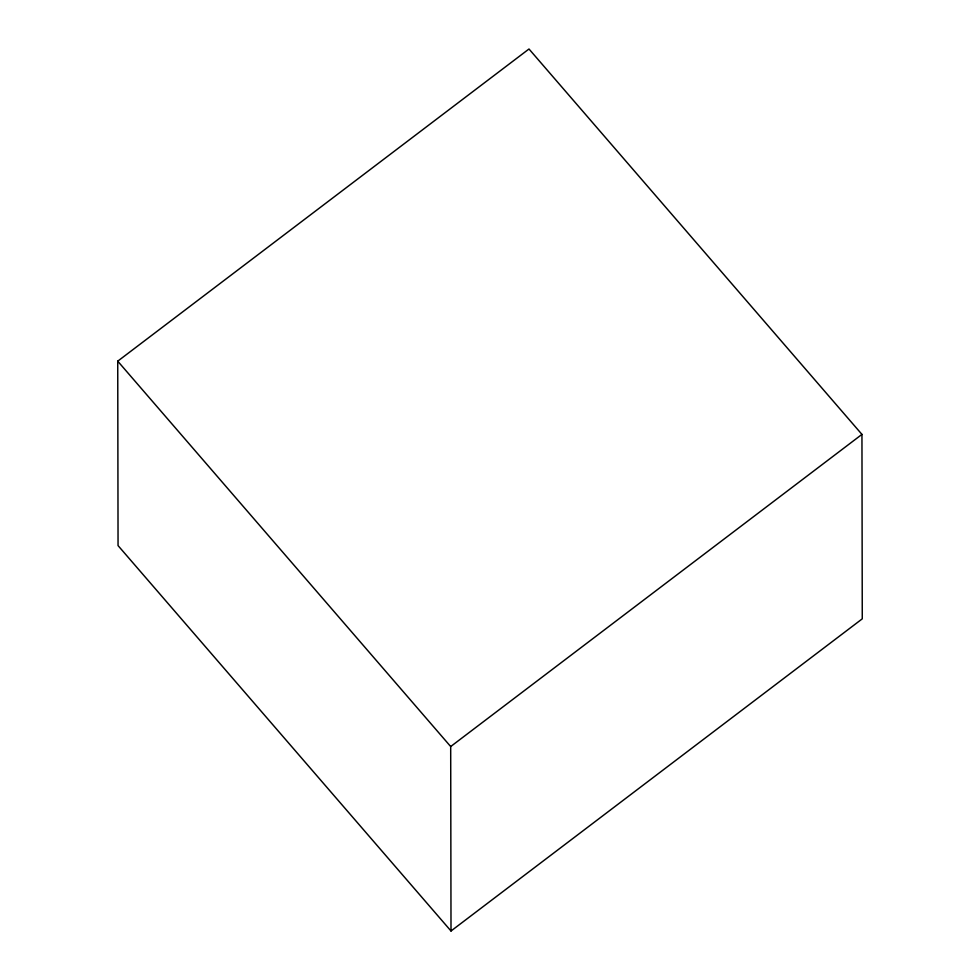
<?xml version="1.0" encoding="UTF-8"?>
<svg xmlns="http://www.w3.org/2000/svg" width="980" height="980" viewBox="0 0 980 980"><rect width="100%" height="100%" fill="white"/><g stroke="black" fill="none" stroke-linecap="round" stroke-linejoin="round"><path stroke-width="1.47" d="M117.735 361.167L528.992 49L861.947 434.397L862.265 618.833L451.008 931L118.053 545.603L117.735 361.167L450.69 746.552L451.008 931M450.69 746.552L861.947 434.397"/></g></svg>
